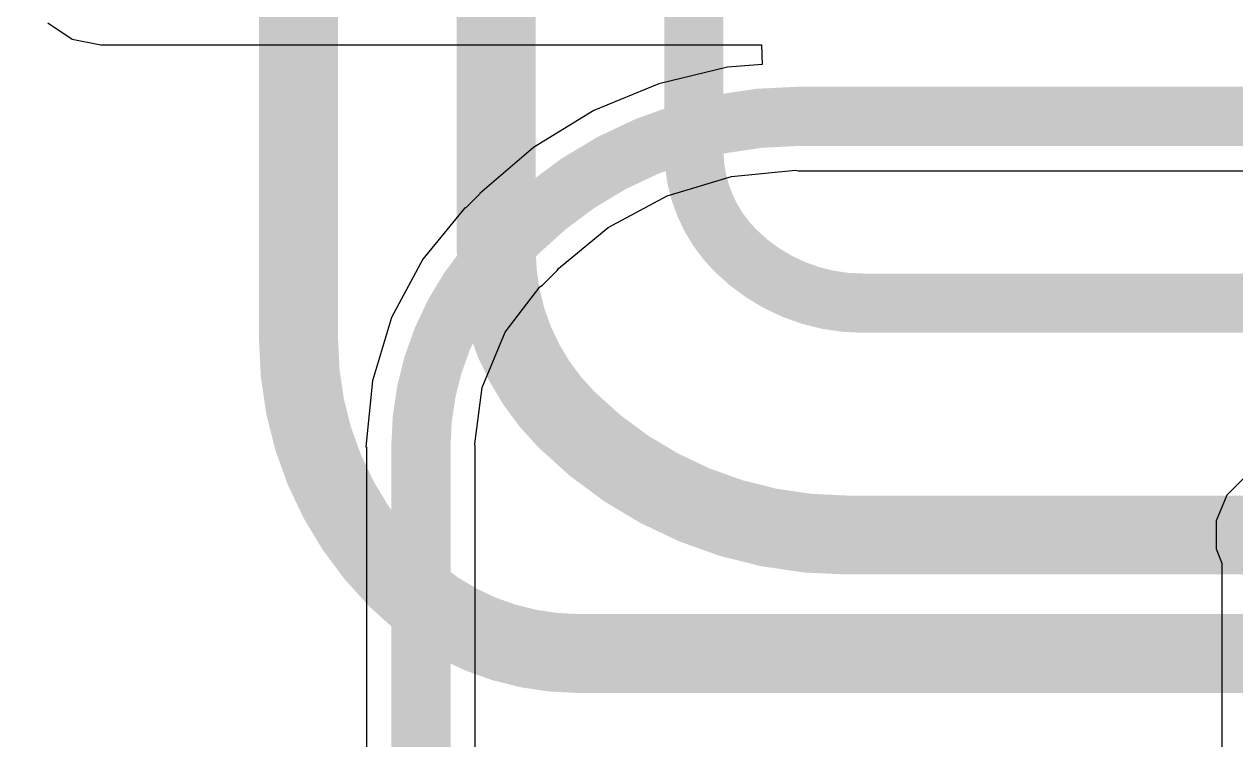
# Model space of a CAD drawing. Header units: inches. Extents: x -0.9 to 13.3, y -2.2 to 2.7.
# Drawn here: x 0.3109 to 0.6174, y -0.6649 to -0.4837 of the extents above; entities that cross this region are included whole.
import ezdxf

# ---------------------------------------------------------------- set-up
doc = ezdxf.new("R2010")
doc.units = ezdxf.units.IN
doc.header["$MEASUREMENT"] = 0
for name, color, linetype in [('Board Outline', 216, 'Continuous'), ('Bottom Layer', 5, 'Continuous'), ('Dimension', 6, 'Continuous'), ('Top Layer', 1, 'Continuous')]:
    doc.layers.add(name, color=color, linetype=linetype)

msp = doc.modelspace()

# ---------------------------------------------------------------- linework, layer by layer
at = {"layer": 'Board Outline'}
msp.add_lwpolyline([(1.99867, 0.21567, 0.01, 0.01, -1.122171), (-0.01159, -1.51329, 0.01, 0.01, 0)], format="xyseb", dxfattribs=at)
at = {"layer": 'Bottom Layer'}
for p, q in [((0.31694, -0.48338), (0.32306, -0.48747)), ((0.32306, -0.48747), (0.33028, -0.48891)), ((0.33028, -0.48891), (0.49744, -0.48891)), ((0.49744, -0.48891), (0.49764, -0.49391)), ((0.48889, -0.4946), (0.47152, -0.49877)), ((0.49764, -0.49391), (0.48889, -0.4946)), ((0.47152, -0.49877), (0.45501, -0.5056)), ((0.45501, -0.5056), (0.43978, -0.51494)), ((0.43978, -0.51494), (0.42619, -0.52654)), ((0.48984, -0.52229), (0.50609, -0.52069)), ((0.50609, -0.52069), (0.5067, -0.52081)), ((0.5067, -0.52081), (0.75286, -0.52081)), ((0.47363, -0.52721), (0.48984, -0.52229)), ((0.42626, -0.5266), (0.42255, -0.53031)), ((0.42619, -0.52654), (0.42626, -0.5266)), ((0.45869, -0.53519), (0.47363, -0.52721)), ((0.42244, -0.53021), (0.41179, -0.54318)), ((0.42255, -0.53031), (0.42244, -0.53021)), ((0.44607, -0.54555), (0.45869, -0.53519)), ((0.41179, -0.54318), (0.40388, -0.55798)), ((0.44572, -0.54607), (0.44607, -0.54555)), ((0.44201, -0.54978), (0.44572, -0.54607)), ((0.43258, -0.56165), (0.44134, -0.55023)), ((0.44134, -0.55023), (0.44201, -0.54978)), ((0.40388, -0.55798), (0.39901, -0.57404)), ((0.42676, -0.57568), (0.43258, -0.56165)), ((0.39901, -0.57404), (0.39737, -0.59075)), ((0.42489, -0.58995), (0.42676, -0.57568)), ((0.39737, -0.59075), (0.39751, -0.59075)), ((0.39751, -0.59075), (0.39751, -0.73637)), ((0.42504, -0.59075), (0.42489, -0.58995)), ((0.42504, -0.73637), (0.42504, -0.59075)), ((0.62019, -0.59795), (0.61518, -0.60296)), ((0.61518, -0.60296), (0.61247, -0.6095)), ((0.61247, -0.6095), (0.61247, -0.61659)), ((0.61247, -0.61659), (0.61396, -0.6202)), ((0.61396, -0.6202), (0.61396, -0.72705))]:
    msp.add_line(p, q, dxfattribs=at)
for points in [[(0.43599, -0.53634, 0.015, 0.015, -0.198912), (0.5067, -0.50705, 0.015, 0.015, 0)], [(0.5067, -0.50705, 0.015, 0.015, 0), (0.75286, -0.50705, 0.015, 0.015, 0)], [(0.43228, -0.54005, 0.015, 0.015, 0), (0.43599, -0.53634, 0.015, 0.015, 0)], [(0.41128, -0.59075, 0.015, 0.015, -0.198912), (0.43228, -0.54005, 0.015, 0.015, 0)], [(0.41128, -0.74779, 0.015, 0.015, 0), (0.41128, -0.59075, 0.015, 0.015, 0)]]:
    msp.add_lwpolyline(points, format="xyseb", dxfattribs=at)
for points in [[(0.50295, -0.50705, 0.0075, 0.0075, 1), (0.51045, -0.50705, 0.0075, 0.0075, 1)], [(0.50295, -0.50705, 0.0075, 0.0075, 1), (0.51045, -0.50705, 0.0075, 0.0075, 1)], [(0.43224, -0.53634, 0.0075, 0.0075, 1), (0.43974, -0.53634, 0.0075, 0.0075, 1)], [(0.43224, -0.53634, 0.0075, 0.0075, 1), (0.43974, -0.53634, 0.0075, 0.0075, 1)], [(0.42853, -0.54005, 0.0075, 0.0075, 1), (0.43603, -0.54005, 0.0075, 0.0075, 1)], [(0.42853, -0.54005, 0.0075, 0.0075, 1), (0.43603, -0.54005, 0.0075, 0.0075, 1)], [(0.40753, -0.59075, 0.0075, 0.0075, 1), (0.41503, -0.59075, 0.0075, 0.0075, 1)], [(0.40753, -0.59075, 0.0075, 0.0075, 1), (0.41503, -0.59075, 0.0075, 0.0075, 1)]]:
    msp.add_lwpolyline(points, format="xyseb", close=True, dxfattribs=at)
at = {"layer": 'Dimension'}
msp.add_lwpolyline([(0.04081, 0.0156, 0.01, 0.01, -3.064051), (0.02964, -1.5299, 0.01, 0.01, 0)], format="xyseb", dxfattribs=at)
at = {"layer": 'Top Layer'}
for points in [[(0.38034, -0.56384, 0.02, 0.02, 0), (0.38034, -0.41756, 0.02, 0.02, 0)], [(0.43034, -0.54099, 0.02, 0.02, 0), (0.43034, -0.41756, 0.02, 0.02, 0)], [(0.48034, -0.51566, 0.015, 0.015, 0), (0.48034, -0.41756, 0.015, 0.015, 0)], [(0.49083, -0.54099, 0.015, 0.015, -0.198912), (0.48034, -0.51566, 0.015, 0.015, 0)], [(0.44806, -0.58376, 0.02, 0.02, -0.198912), (0.43034, -0.54099, 0.02, 0.02, 0)], [(0.52309, -0.55435, 0.015, 0.015, -0.198912), (0.49083, -0.54099, 0.015, 0.015, 0)], [(0.52309, -0.55435, 0.015, 0.015, 0), (0.64966, -0.55435, 0.015, 0.015, 0)], [(0.40528, -0.62405, 0.02, 0.02, -0.198912), (0.38034, -0.56384, 0.02, 0.02, 0)], [(0.51877, -0.61305, 0.02, 0.02, -0.198912), (0.44806, -0.58376, 0.02, 0.02, 0)], [(0.51877, -0.61305, 0.02, 0.02, 0), (0.63028, -0.61305, 0.02, 0.02, 0)], [(0.45115, -0.64305, 0.02, 0.02, -0.198912), (0.40528, -0.62405, 0.02, 0.02, 0)], [(0.45115, -0.64305, 0.02, 0.02, 0), (0.65928, -0.64305, 0.02, 0.02, 0)]]:
    msp.add_lwpolyline(points, format="xyseb", dxfattribs=at)
for points in [[(0.47659, -0.51566, 0.0075, 0.0075, 1), (0.48409, -0.51566, 0.0075, 0.0075, 1)], [(0.47659, -0.51566, 0.0075, 0.0075, 1), (0.48409, -0.51566, 0.0075, 0.0075, 1)], [(0.42534, -0.54099, 0.01, 0.01, 1), (0.43534, -0.54099, 0.01, 0.01, 1)], [(0.42534, -0.54099, 0.01, 0.01, 1), (0.43534, -0.54099, 0.01, 0.01, 1)], [(0.48708, -0.54099, 0.0075, 0.0075, 1), (0.49458, -0.54099, 0.0075, 0.0075, 1)], [(0.48708, -0.54099, 0.0075, 0.0075, 1), (0.49458, -0.54099, 0.0075, 0.0075, 1)], [(0.51934, -0.55435, 0.0075, 0.0075, 1), (0.52684, -0.55435, 0.0075, 0.0075, 1)], [(0.51934, -0.55435, 0.0075, 0.0075, 1), (0.52684, -0.55435, 0.0075, 0.0075, 1)], [(0.37534, -0.56384, 0.01, 0.01, 1), (0.38534, -0.56384, 0.01, 0.01, 1)], [(0.37534, -0.56384, 0.01, 0.01, 1), (0.38534, -0.56384, 0.01, 0.01, 1)], [(0.44306, -0.58376, 0.01, 0.01, 1), (0.45306, -0.58376, 0.01, 0.01, 1)], [(0.44306, -0.58376, 0.01, 0.01, 1), (0.45306, -0.58376, 0.01, 0.01, 1)], [(0.51377, -0.61305, 0.01, 0.01, 1), (0.52377, -0.61305, 0.01, 0.01, 1)], [(0.51377, -0.61305, 0.01, 0.01, 1), (0.52377, -0.61305, 0.01, 0.01, 1)], [(0.40028, -0.62405, 0.01, 0.01, 1), (0.41028, -0.62405, 0.01, 0.01, 1)], [(0.40028, -0.62405, 0.01, 0.01, 1), (0.41028, -0.62405, 0.01, 0.01, 1)], [(0.44615, -0.64305, 0.01, 0.01, 1), (0.45615, -0.64305, 0.01, 0.01, 1)], [(0.44615, -0.64305, 0.01, 0.01, 1), (0.45615, -0.64305, 0.01, 0.01, 1)]]:
    msp.add_lwpolyline(points, format="xyseb", close=True, dxfattribs=at)

doc.saveas('drawing.dxf')
